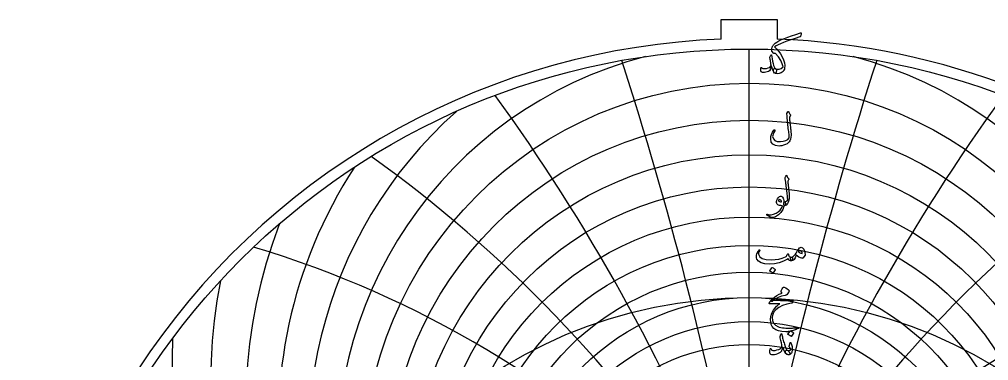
# Model space of a CAD drawing. Header units: millimetres. Extents: x -74 to 74, y -74 to 75.
# Drawn here: x -73.5 to 24.1, y 41.1 to 75.4 of the extents above; entities that cross this region are included whole.
import ezdxf

# ---------------------------------------------------------------- set-up
doc = ezdxf.new("R2010")
doc.units = ezdxf.units.MM
for name, color, linetype in [('CUT_OUTER', 1, 'Continuous'), ('ENGRAVE', 7, 'Continuous'), ('ENGRAVE_FINE', 8, 'Continuous'), ('TEXT', 5, 'Continuous')]:
    doc.layers.add(name, color=color, linetype=linetype)

msp = doc.modelspace()

# ---------------------------------------------------------------- linework, layer by layer
at = {"layer": 'CUT_OUTER'}
for points in [[(-2.8175, 75.4395), (2.8175, 75.4395), (2.8175, 73.4532)], [(-2.8175, 73.4532), (-2.8175, 75.4395)]]:
    msp.add_lwpolyline(points, dxfattribs=at)
for centre, radius, start, end in [((-0.0002, -0.0002), 73.5074, 145.195103, 87.803182), ((-0.0008, 0.0009), 73.5063, 92.196033, 145.195536)]:
    msp.add_arc(centre, radius, start, end, dxfattribs=at)
at = {"layer": 'ENGRAVE'}
msp.add_lwpolyline([(0, -72.45), (0, 72.45)], dxfattribs=at)
for centre, radius in [((0, 0), 72.45), ((0, 27.7809), 34.0245), ((0, 0), 47.425), ((0, 23.7125), 23.7125)]:
    msp.add_circle(centre, radius, dxfattribs=at)
msp.add_arc((0, 34.7175), 47.425, 146.97731, 33.02269, dxfattribs=at)
at = {"layer": 'ENGRAVE_FINE'}
for centre, radius in [((0, 30.1071), 38.8968), ((0, 28.8818), 36.3931), ((0, 26.7902), 31.7748), ((0, 25.8976), 29.63), ((0, 25.0927), 27.5781), ((0, 24.3668), 25.6087), ((0, 23.1233), 21.8814), ((0, 22.5936), 20.1081)]:
    msp.add_circle(centre, radius, dxfattribs=at)
for centre, radius, start, end in [((0, 31.4738), 41.5543, 104.568368, 75.431632), ((-380.3677, -47.425), 386.2354, 4.150866, 17.902688), ((-380.3677, -47.425), 386.2354, 4.150866, 17.902688), ((380.3677, -47.425), 386.2354, 162.097312, 175.849134), ((380.3677, -47.425), 386.2354, 162.097312, 175.849134), ((-184.2708, -47.425), 196.0969, 8.354592, 35.979906), ((-184.2708, -47.425), 196.0969, 8.354592, 35.979906), ((184.2708, -47.425), 196.0969, 144.020094, 171.645408), ((184.2708, -47.425), 196.0969, 144.020094, 171.645408), ((0, 33.0024), 44.3882, 131.640882, 48.359118), ((-116.1671, -47.425), 134.1382, 12.666469, 54.396525), ((-116.1671, -47.425), 134.1382, 12.666469, 54.396525), ((116.1671, -47.425), 134.1382, 125.603475, 167.333531), ((116.1671, -47.425), 134.1382, 125.603475, 167.333531), ((0, 36.649), 50.697, 158.934283, 21.065717), ((-79.9298, -47.425), 104.341, 17.146853, 73.284845), ((-79.9298, -47.425), 104.341, 17.146853, 73.284845), ((79.9298, -47.425), 104.341, 106.715155, 162.853147), ((79.9298, -47.425), 104.341, 106.715155, 162.853147), ((0, 38.8337), 54.2431, 169.07246, 10.92754), ((0, 41.3173), 58.1113, 178.031366, 1.968634)]:
    msp.add_arc(centre, radius, start, end, dxfattribs=at)
at = {"layer": 'TEXT'}
for points in [[(5.1523, 74.0797), (5.1957, 74.0875), (5.223, 74.0765), (5.2343, 74.0468), (5.2294, 73.9983), (5.1823, 73.8098), (5.1679, 73.7616), (5.1502, 73.7241), (5.1293, 73.6973), (5.1052, 73.6812), (4.6226, 73.5231), (4.1861, 73.3744), (3.7957, 73.235), (3.4513, 73.105), (3.1535, 72.9838), (2.9029, 72.8709), (2.6993, 72.7663), (2.543, 72.6701), (2.7625, 72.4558), (2.9629, 72.2202), (3.1439, 71.9631), (3.3056, 71.6846), (3.4534, 71.36), (3.5456, 71.059), (3.582, 70.7816), (3.5627, 70.5277), (3.5338, 70.4136), (3.4984, 70.3199), (3.4567, 70.2465), (3.4085, 70.1935), (3.2082, 70.0564), (3.0143, 69.975), (2.8268, 69.9493), (2.6458, 69.9793), (2.5681, 70.0195), (2.5108, 70.0843), (2.4739, 70.1737), (2.4573, 70.2878), (2.4581, 70.3788), (2.4733, 70.4463), (2.5031, 70.4902), (2.5472, 70.5106), (2.5695, 70.5095), (2.5976, 70.502), (2.6316, 70.4881), (2.6715, 70.4677), (2.8359, 70.4115), (3.0164, 70.4227), (3.213, 70.5015), (3.4256, 70.6477), (3.3319, 70.9715), (3.1664, 71.3129), (2.9291, 71.672), (2.6201, 72.0488), (2.6112, 72.0549), (2.6019, 72.0563), (2.592, 72.0528), (2.5815, 72.0445), (2.5344, 72.0059), (2.5234, 71.9982), (2.5119, 71.9963), (2.4998, 72.0003), (2.4873, 72.0102), (2.2816, 72.2416), (2.2768, 72.2593), (2.2752, 72.2994), (2.2768, 72.3621), (2.2816, 72.4473), (2.2896, 72.5378), (2.3009, 72.6122), (2.3153, 72.6706), (2.333, 72.7129), (2.3634, 72.7667), (2.3946, 72.8168), (2.4266, 72.8631), (2.4594, 72.9057), (2.493, 72.9448), (2.5274, 72.9807), (2.5626, 73.0134), (2.5987, 73.0428), (2.7735, 73.1565), (2.9896, 73.2747), (3.247, 73.3975), (3.5456, 73.5249), (3.8854, 73.6567), (4.2665, 73.7932), (4.6888, 73.9342), (5.1523, 74.0797)], [(2.5515, 70.0307), (2.4682, 70.1175), (2.3941, 70.2535), (2.329, 70.4388), (2.273, 70.6734), (2.2653, 70.6991), (2.2548, 70.7034), (2.2417, 70.6863), (2.2259, 70.6477), (2.2126, 70.6114), (2.1986, 70.5754), (2.1837, 70.5396), (2.168, 70.5042), (2.1518, 70.4689), (2.1354, 70.434), (2.1186, 70.3993), (2.1016, 70.3649), (2.0304, 70.2706), (1.9367, 70.1978), (1.8205, 70.1464), (1.6817, 70.1164), (1.5468, 70.1025), (1.4332, 70.0993), (1.3411, 70.1068), (1.2704, 70.125), (1.2072, 70.1694), (1.1676, 70.2514), (1.1515, 70.3708), (1.159, 70.5277), (1.1649, 70.5542), (1.174, 70.5738), (1.1863, 70.5864), (1.2019, 70.592), (1.2195, 70.5923), (1.234, 70.5888), (1.2452, 70.5816), (1.2533, 70.5706), (1.2776, 70.5366), (1.3122, 70.5117), (1.3569, 70.4959), (1.4118, 70.4892), (1.443, 70.4876), (1.4766, 70.487), (1.5126, 70.4876), (1.5511, 70.4892), (1.5916, 70.4918), (1.6341, 70.4956), (1.6784, 70.5004), (1.7246, 70.5063), (1.9163, 70.5475), (2.0588, 70.6113), (2.152, 70.6975), (2.1959, 70.8062), (2.1936, 70.8295), (2.1911, 70.8566), (2.1883, 70.8874), (2.1852, 70.9219), (2.1813, 70.9605), (2.1761, 71.0033), (2.1695, 71.0505), (2.1616, 71.1019), (2.1533, 71.1542), (2.1456, 71.2042), (2.1383, 71.2517), (2.1316, 71.2968), (2.1249, 71.3395), (2.1177, 71.3798), (2.1099, 71.4177), (2.1016, 71.4532), (2.0896, 71.5215), (2.0834, 71.5764), (2.0832, 71.6179), (2.0888, 71.646), (2.1788, 71.8431), (2.186, 71.8525), (2.1948, 71.8592), (2.2053, 71.8632), (2.2173, 71.8645), (2.2291, 71.8624), (2.2387, 71.856), (2.2462, 71.8453), (2.2516, 71.8303), (2.2789, 71.6626), (2.3137, 71.4682), (2.356, 71.247), (2.4058, 70.999), (2.4562, 70.8036), (2.5172, 70.6498), (2.589, 70.5379), (2.6715, 70.4677), (2.7015, 70.4431), (2.7229, 70.4078), (2.7358, 70.3617), (2.7401, 70.3049), (2.7355, 70.2294), (2.7218, 70.1614), (2.6991, 70.1009), (2.6672, 70.0478), (2.6439, 70.0227), (2.6169, 70.0114), (2.5861, 70.0141), (2.5515, 70.0307)], [(3.8798, 66.1444), (3.8873, 66.1575), (3.8969, 66.1669), (3.9087, 66.1725), (3.9226, 66.1744), (3.9365, 66.172), (3.9483, 66.1648), (3.958, 66.1527), (3.9655, 66.1358), (4.0054, 66.0376), (4.0479, 65.9527), (4.0932, 65.8812), (4.1411, 65.8231), (4.1553, 65.8022), (4.1594, 65.7781), (4.1532, 65.7508), (4.1369, 65.7202), (4.1264, 65.7055), (4.1165, 65.6913), (4.1071, 65.6777), (4.0983, 65.6645), (4.09, 65.6522), (4.0822, 65.641), (4.075, 65.6308), (4.0683, 65.6217), (4.0571, 65.6051), (4.049, 65.5853), (4.0442, 65.5622), (4.0426, 65.536), (4.0477, 65.4619), (4.0544, 65.3812), (4.0627, 65.2938), (4.0726, 65.1996), (4.0838, 65.0988), (4.0962, 64.9913), (4.1095, 64.8771), (4.124, 64.7562), (4.1402, 64.6355), (4.1545, 64.5221), (4.167, 64.416), (4.1776, 64.317), (4.1865, 64.225), (4.1942, 64.1397), (4.2005, 64.0611), (4.2054, 63.9892), (4.211, 63.7763), (4.1936, 63.5747), (4.1532, 63.3843), (4.0897, 63.2051), (4.0279, 63.0999), (3.9323, 63.0027), (3.8029, 62.9135), (3.6398, 62.8324), (3.4631, 62.7651), (3.2971, 62.7177), (3.1417, 62.6902), (2.9971, 62.6824), (2.6351, 62.7322), (2.3759, 62.8688), (2.2195, 63.0921), (2.1659, 63.4022), (2.1846, 63.6333), (2.2452, 63.8596), (2.3475, 64.0811), (2.4915, 64.2977), (2.5025, 64.3103), (2.514, 64.3181), (2.5261, 64.321), (2.5387, 64.3191), (2.5521, 64.3141), (2.5622, 64.3074), (2.5692, 64.2991), (2.5729, 64.2892), (2.5756, 64.2744), (2.5751, 64.2602), (2.5713, 64.2466), (2.5644, 64.2335), (2.4661, 64.042), (2.3983, 63.8789), (2.3611, 63.7442), (2.3544, 63.6379), (2.4259, 63.4089), (2.5804, 63.249), (2.818, 63.1583), (3.1385, 63.1366), (3.4275, 63.1679), (3.673, 63.2405), (3.8752, 63.3543), (4.034, 63.5093), (4.0307, 63.5842), (4.0249, 63.6716), (4.0168, 63.7716), (4.0062, 63.8842), (3.9929, 64.0097), (3.9767, 64.1483), (3.9576, 64.3), (3.9355, 64.4648), (3.9146, 64.6349), (3.8948, 64.8022), (3.876, 64.9669), (3.8584, 65.1289), (3.842, 65.2883), (3.8273, 65.4449), (3.8142, 65.5989), (3.8027, 65.7502), (3.7855, 65.8959), (3.7863, 65.9125), (3.7887, 65.928), (3.7927, 65.9425), (3.7984, 65.9559)], [(3.6206, 59.5066), (3.6495, 59.5765), (3.672, 59.6319), (3.688, 59.6729), (3.6977, 59.6994), (3.7052, 59.7163), (3.7148, 59.7283), (3.7266, 59.7355), (3.7405, 59.738), (3.7563, 59.7353), (3.7694, 59.7272), (3.7799, 59.7139), (3.7877, 59.6951), (3.8233, 59.6033), (3.8659, 59.5205), (3.9154, 59.4469), (3.9719, 59.3823), (3.9877, 59.3617), (3.9922, 59.3384), (3.9856, 59.3124), (3.9676, 59.2838), (3.8733, 59.151), (3.8798, 59.0915), (3.8862, 59.0331), (3.8926, 58.9758), (3.8991, 58.9196), (3.9055, 58.8644), (3.9119, 58.8103), (3.9183, 58.7573), (3.9248, 58.7053), (3.9839, 58.2244), (4.0201, 57.8484), (4.0332, 57.5774), (4.0233, 57.4114), (3.9424, 57.1101), (3.8369, 56.8876), (3.7068, 56.7438), (3.552, 56.6787), (3.5477, 56.6787), (3.5434, 56.6787), (3.5391, 56.6787), (3.5349, 56.6787), (3.5094, 56.7028), (3.4931, 56.758), (3.4859, 56.8442), (3.4877, 56.9615), (3.4917, 57.0049), (3.5038, 57.0365), (3.5239, 57.0563), (3.552, 57.0643), (3.6607, 57.086), (3.7512, 57.1254), (3.8235, 57.1824), (3.8776, 57.2571), (3.874, 57.3468), (3.8675, 57.4489), (3.858, 57.5632), (3.8455, 57.6899), (3.8304, 57.8283), (3.8128, 57.978), (3.7929, 58.139), (3.7705, 58.3112), (3.7499, 58.4804), (3.7309, 58.6325), (3.7135, 58.7675), (3.6977, 58.8853), (3.684, 58.986), (3.673, 59.0695), (3.6647, 59.136), (3.6591, 59.1852), (3.6163, 59.4295), (3.6149, 59.4536), (3.6152, 59.4744), (3.6171, 59.4921), (3.6206, 59.5066)], [(3.4663, 56.6316), (3.3659, 56.2789), (3.1974, 55.9835), (2.961, 55.7454), (2.6565, 55.5647), (2.6139, 55.5463), (2.5719, 55.5299), (2.5304, 55.5153), (2.4894, 55.5025), (2.4492, 55.492), (2.4101, 55.4838), (2.3721, 55.478), (2.3351, 55.4747), (2.243, 55.4878), (2.1209, 55.5358), (1.9688, 55.6185), (1.7867, 55.7361), (1.7672, 55.7529), (1.7556, 55.7693), (1.7522, 55.7851), (1.7567, 55.8003), (1.7669, 55.8121), (1.7803, 55.8175), (1.7969, 55.8164), (1.8167, 55.8089), (2.006, 55.7476), (2.2184, 55.7478), (2.4538, 55.8097), (2.7122, 55.9332), (2.9232, 56.0764), (3.0978, 56.2449), (3.236, 56.4385), (3.3378, 56.6573), (3.337, 56.665), (3.3346, 56.6712), (3.3305, 56.6757), (3.3249, 56.6787), (3.1774, 56.6873), (3.0518, 56.7044), (2.9481, 56.7301), (2.8664, 56.7644), (2.8033, 56.8174), (2.7636, 56.8908), (2.7475, 56.9845), (2.755, 57.0986), (2.7575, 57.1137), (2.7604, 57.1291), (2.7639, 57.1448), (2.7679, 57.1607), (2.7725, 57.1772), (2.7775, 57.1945), (2.7832, 57.2125), (2.7893, 57.2314), (2.8397, 57.3538), (2.9007, 57.4553), (2.9725, 57.5359), (3.055, 57.5956), (3.1393, 57.6283), (3.2167, 57.6277), (3.2872, 57.594), (3.3506, 57.5271), (3.4061, 57.4339), (3.4481, 57.3257), (3.4767, 57.2025), (3.492, 57.0643), (3.5004, 57.0644), (3.5086, 57.0649), (3.5165, 57.0655), (3.5241, 57.0665), (3.5318, 57.0674), (3.5397, 57.0681), (3.5478, 57.0685), (3.5563, 57.0686), (3.5852, 57.0624), (3.6077, 57.044), (3.6238, 57.0132), (3.6334, 56.9701), (3.6374, 56.9227), (3.6366, 56.8747), (3.631, 56.8262), (3.6206, 56.7772), (3.6069, 56.7341), (3.5916, 56.7033), (3.5748, 56.6849), (3.5563, 56.6787), (3.4749, 56.6787), (3.4743, 56.6709), (3.4727, 56.6605), (3.4701, 56.6474), (3.4663, 56.6316)], [(3.2606, 57.1114), (3.2157, 57.1899), (3.1664, 57.2453), (3.1128, 57.2777), (3.055, 57.2871), (3.0204, 57.278), (2.9896, 57.2636), (2.9626, 57.2437), (2.9393, 57.2186), (2.9318, 57.2052), (2.9307, 57.1907), (2.9361, 57.1752), (2.9479, 57.1586), (2.992, 57.1197), (3.056, 57.0932), (3.1399, 57.079), (3.2435, 57.0772), (3.2542, 57.0793), (3.2606, 57.0857), (3.2628, 57.0964), (3.2606, 57.1114)], [(0.9769, 52.215), (0.9922, 52.2316), (1.008, 52.2385), (1.0243, 52.2359), (1.0412, 52.2236), (1.054, 52.2075), (1.0583, 52.1893), (1.054, 52.1689), (1.0412, 52.1464), (0.9758, 52.0452), (0.9341, 51.9515), (0.9158, 51.8652), (0.9212, 51.7865), (1.0554, 51.5278), (1.3165, 51.3473), (1.7045, 51.245), (2.2195, 51.2209), (2.6016, 51.2491), (2.9682, 51.3077), (3.3193, 51.3969), (3.6548, 51.5166), (3.714, 51.5517), (3.763, 51.6055), (3.8018, 51.6781), (3.8305, 51.7694), (3.8401, 51.7954), (3.8562, 51.8133), (3.8787, 51.8232), (3.9076, 51.8251), (3.9282, 51.8162), (3.943, 51.7983), (3.9518, 51.7713), (3.9548, 51.7351), (3.9748, 51.6457), (4.0308, 51.5787), (4.1227, 51.5343), (4.2504, 51.5123), (4.2965, 51.5021), (4.3275, 51.4759), (4.3436, 51.4336), (4.3447, 51.3752), (4.3291, 51.2665), (4.3082, 51.1888), (4.282, 51.1422), (4.2504, 51.1267), (4.1564, 51.139), (4.0672, 51.1759), (3.9829, 51.2375), (3.9033, 51.3238), (3.8966, 51.3273), (3.8851, 51.3248), (3.8688, 51.3165), (3.8476, 51.3023), (3.4481, 51.0774), (3.0121, 50.9167), (2.5397, 50.8203), (2.0309, 50.7882), (1.5607, 50.8203), (1.1954, 50.9167), (0.9351, 51.0774), (0.7798, 51.3023), (0.7445, 51.4279), (0.7327, 51.5562), (0.7445, 51.6872), (0.7798, 51.8208), (0.8275, 51.945), (0.8762, 52.0522), (0.926, 52.1421), (0.9769, 52.215)], [(5.2444, 52.4892), (5.3786, 52.4415), (5.4897, 52.3071), (5.5778, 52.0859), (5.6429, 51.7779), (5.6453, 51.7557), (5.644, 51.7362), (5.6389, 51.7193), (5.6301, 51.7051), (5.3944, 51.4095), (5.3781, 51.3915), (5.3591, 51.3805), (5.3374, 51.3765), (5.313, 51.3795), (5.1529, 51.4341), (5.0024, 51.5037), (4.8615, 51.5883), (4.7303, 51.688), (4.6245, 51.4424), (4.5086, 51.267), (4.3824, 51.1618), (4.2461, 51.1267), (4.2309, 51.1323), (4.2151, 51.1492), (4.1987, 51.1773), (4.1818, 51.2167), (4.1559, 51.3141), (4.1465, 51.3923), (4.1537, 51.4512), (4.1776, 51.4909), (4.1915, 51.5002), (4.2076, 51.5069), (4.2258, 51.511), (4.2461, 51.5123), (4.3436, 51.5289), (4.4389, 51.5744), (4.5321, 51.6489), (4.6232, 51.7522), (4.6631, 51.8122), (4.7228, 51.9108), (4.8023, 52.0479), (4.9017, 52.2236), (4.9793, 52.3398), (5.0623, 52.4228), (5.1507, 52.4726), (5.2444, 52.4892)], [(4.9359, 52.0693), (5.0163, 52.0024), (5.1073, 51.9472), (5.2091, 51.9038), (5.3216, 51.8722), (5.3154, 51.9566), (5.2926, 52.0254), (5.2533, 52.0787), (5.1973, 52.1164), (5.1328, 52.136), (5.0677, 52.1346), (5.0021, 52.1124), (4.9359, 52.0693)], [(2.2752, 50.4368), (2.2805, 50.4422), (2.288, 50.4454), (2.2977, 50.4465), (2.3094, 50.4454), (2.3927, 50.4117), (2.4712, 50.3704), (2.5448, 50.3217), (2.6137, 50.2655), (2.6203, 50.2569), (2.6233, 50.2483), (2.6225, 50.2397), (2.6179, 50.2312), (2.4166, 49.9055), (2.4091, 49.8978), (2.3994, 49.8959), (2.3876, 49.8999), (2.3737, 49.9098), (2.3617, 49.9184), (2.3426, 49.9313), (2.3167, 49.9484), (2.2837, 49.9698), (2.2433, 49.9955), (2.1948, 50.0255), (2.1383, 50.0598), (2.0738, 50.0984), (2.0652, 50.1048), (2.0609, 50.1112), (2.0609, 50.1176), (2.0652, 50.1241)], [(3.6163, 47.6511), (3.2419, 47.5534), (2.9114, 47.4273), (2.6249, 47.2728), (2.3823, 47.0899), (2.3451, 47.0617), (2.3105, 47.0459), (2.2786, 47.0425), (2.2495, 47.0513), (2.2154, 47.0917), (2.2205, 47.1488), (2.2647, 47.2224), (2.348, 47.3127), (2.5448, 47.476), (2.7711, 47.6233), (3.0269, 47.7545), (3.3121, 47.8697), (3.2306, 47.9896), (3.2154, 48.0196), (3.2082, 48.0496), (3.209, 48.0796), (3.2178, 48.1096), (3.2754, 48.224), (3.3281, 48.3185), (3.3761, 48.3932), (3.4192, 48.4481), (3.4468, 48.4741), (3.4738, 48.4877), (3.5003, 48.4891), (3.5263, 48.4781), (3.6771, 48.3929), (3.8037, 48.3131), (3.9063, 48.2387), (3.9848, 48.1696), (4, 48.1474), (4.0072, 48.1193), (4.0064, 48.0852), (3.9976, 48.0453), (3.97, 47.9829), (3.9258, 47.9072), (3.865, 47.818), (3.7877, 47.7154), (3.7673, 47.7002), (3.732, 47.6844), (3.6816, 47.668), (3.6163, 47.6511)], [(2.6051, 47.1541), (3.1549, 47.1348), (3.6302, 47.1327), (4.0311, 47.1477), (4.3575, 47.1798), (4.3676, 47.181), (4.3763, 47.1804), (4.3836, 47.1778), (4.3897, 47.1734), (4.3941, 47.1674), (4.3966, 47.16), (4.3973, 47.1513), (4.3961, 47.1413), (4.3876, 47.1022), (4.3795, 47.0663), (4.3716, 47.0336), (4.3639, 47.0042), (4.3566, 46.9779), (4.3495, 46.9549), (4.3427, 46.9351), (4.3361, 46.9185), (4.3222, 46.892), (4.3061, 46.8724), (4.2879, 46.8598), (4.2675, 46.8542), (3.7727, 46.7645), (3.342, 46.6239), (2.9757, 46.4324), (2.6736, 46.1901), (2.521, 46.0157), (2.4101, 45.8312), (2.341, 45.6365), (2.3137, 45.4317), (2.34, 45.1101), (2.4444, 44.8479), (2.627, 44.6452), (2.8879, 44.5019), (3.0231, 44.4585), (3.1717, 44.4226), (3.3337, 44.3943), (3.5092, 44.3734), (3.6977, 44.3597), (3.8991, 44.353), (4.1133, 44.3533), (4.3404, 44.3605), (4.4211, 44.3651), (4.5005, 44.3702), (4.5786, 44.3758), (4.6553, 44.3819), (4.7301, 44.3886), (4.8026, 44.3959), (4.8726, 44.4036), (4.9402, 44.4119), (4.9609, 44.413), (4.9756, 44.4076), (4.9844, 44.3959), (4.9874, 44.3777), (4.9858, 44.3565), (4.9809, 44.3402), (4.9729, 44.3286), (4.9617, 44.322), (4.8406, 44.2708), (4.726, 44.2245), (4.6178, 44.183), (4.516, 44.1463), (4.421, 44.1141), (4.3329, 44.0863), (4.2517, 44.0627), (4.1776, 44.0435), (4.1078, 44.0293), (4.0399, 44.0167), (3.9739, 44.0057), (3.9098, 43.9963), (3.8472, 43.9891), (3.786, 43.9845), (3.7262, 43.9827), (3.6677, 43.9835), (3.2681, 44.0145), (2.935, 44.082), (2.6683, 44.1859), (2.468, 44.3262), (2.321, 44.5016), (2.2184, 44.7065), (2.1603, 44.9408), (2.1466, 45.2046), (2.1887, 45.5318), (2.2891, 45.8494), (2.4479, 46.1574), (2.6651, 46.4557), (2.75, 46.546), (2.8461, 46.6325), (2.9535, 46.7152), (3.0721, 46.7942), (2.0352, 46.8028), (2.0103, 46.8135), (1.9999, 46.8328), (2.0039, 46.8606), (2.0224, 46.897), (2.0572, 46.9501), (2.0888, 46.9977), (2.1172, 47.04), (2.1423, 47.077), (2.1643, 47.1083), (2.183, 47.1338), (2.1986, 47.1533), (2.2109, 47.167), (2.2387, 47.1694), (2.3137, 47.1681), (2.4358, 47.163), (2.6051, 47.1541)], [(4.1111, 44.0553), (4.1165, 44.0607), (4.124, 44.0639), (4.1336, 44.065), (4.1454, 44.0639), (4.2287, 44.0302), (4.3072, 43.9889), (4.3808, 43.9402), (4.4496, 43.884), (4.4563, 43.8754), (4.4593, 43.8668), (4.4585, 43.8583), (4.4539, 43.8497), (4.2525, 43.524), (4.245, 43.5163), (4.2354, 43.5144), (4.2236, 43.5184), (4.2097, 43.5283), (4.1976, 43.5369), (4.1786, 43.5498), (4.1527, 43.5669), (4.1197, 43.5883), (4.0793, 43.614), (4.0308, 43.644), (3.9743, 43.6783), (3.9098, 43.7169), (3.9012, 43.7233), (3.8969, 43.7297), (3.8969, 43.7361), (3.9012, 43.7426)], [(3.2842, 43.6869), (3.3088, 43.5745), (3.3356, 43.4603), (3.3645, 43.3442), (3.3956, 43.2263), (3.4288, 43.1059), (3.4642, 42.9826), (3.5017, 42.8563), (3.5413, 42.7271), (3.6214, 42.4947), (3.6945, 42.3201), (3.7606, 42.2033), (3.8198, 42.1444), (3.8715, 42.1093), (3.9237, 42.0598), (3.9764, 41.9958), (4.0297, 41.9173), (4.0801, 41.8201), (4.094, 41.747), (4.0715, 41.698), (4.0126, 41.6731), (3.8222, 41.6923), (3.6538, 41.8187), (3.5073, 42.0523), (3.3828, 42.3929), (3.3801, 42.3985), (3.3763, 42.4025), (3.3715, 42.4049), (3.3656, 42.4057), (3.3613, 42.4049), (3.357, 42.4025), (3.3528, 42.3985), (3.3485, 42.3929), (3.3364, 42.3377), (3.3217, 42.2793), (3.3043, 42.2178), (3.2842, 42.153), (3.2622, 42.0916), (3.2392, 42.0405), (3.2151, 41.9995), (3.1899, 41.9687), (3.0994, 41.8897), (2.9864, 41.8198), (2.8509, 41.759), (2.6929, 41.7073), (2.5322, 41.6691), (2.393, 41.6527), (2.2752, 41.6583), (2.1788, 41.6859), (2.0963, 41.755), (2.0588, 41.8766), (2.0663, 42.0507), (2.1188, 42.2772), (2.1239, 42.2847), (2.1306, 42.2901), (2.1389, 42.2933), (2.1488, 42.2943), (2.1605, 42.293), (2.1702, 42.289), (2.1777, 42.2823), (2.183, 42.2729), (2.2034, 42.2255), (2.2259, 42.1862), (2.2505, 42.1548), (2.2773, 42.1315), (2.3609, 42.1005), (2.4744, 42.093), (2.6179, 42.109), (2.7915, 42.1487), (2.9765, 42.2081), (3.1203, 42.2751), (3.2229, 42.3495), (3.2842, 42.4315), (3.2944, 42.5145), (3.2778, 42.6564), (3.2344, 42.8572), (3.1642, 43.117), (3.1305, 43.2538), (3.1107, 43.3644), (3.1048, 43.4488), (3.1128, 43.5069), (3.1942, 43.7383), (3.2031, 43.7627), (3.2124, 43.7801), (3.2223, 43.7905), (3.2328, 43.794), (3.2456, 43.7873), (3.2585, 43.7672), (3.2714, 43.7337), (3.2842, 43.6869)], [(4.1497, 42.3029), (4.1245, 42.345), (4.1004, 42.3811), (4.0774, 42.4114), (4.0554, 42.4357), (4.0396, 42.4566), (4.0308, 42.4807), (4.0289, 42.508), (4.034, 42.5386), (4.124, 42.8642), (4.1366, 42.8926), (4.1529, 42.9006), (4.173, 42.8883), (4.1968, 42.8556), (4.2327, 42.7863), (4.2633, 42.7025), (4.2884, 42.6042), (4.3082, 42.4914), (4.3198, 42.3833), (4.3243, 42.2772), (4.3219, 42.1733), (4.3125, 42.0715), (4.2973, 41.9829), (4.2772, 41.9055), (4.2523, 41.8394), (4.2225, 41.7845), (4.1859, 41.7438), (4.1358, 41.7116), (4.0723, 41.6881), (3.9955, 41.6731), (3.9167, 41.6701), (3.8434, 41.6827), (3.7753, 41.7108), (3.7127, 41.7545), (3.6642, 41.8099), (3.6388, 41.8734), (3.6364, 41.9449), (3.657, 42.0244), (3.6899, 42.0895), (3.7287, 42.1305), (3.7735, 42.1473), (3.8241, 42.1401), (3.9408, 42.112), (4.0426, 42.109), (4.1294, 42.1313), (4.2011, 42.1787), (4.2027, 42.1912), (4.1947, 42.2162), (4.177, 42.2534), (4.1497, 42.3029)]]:
    msp.add_lwpolyline(points, close=True, dxfattribs=at)

doc.saveas('drawing.dxf')
